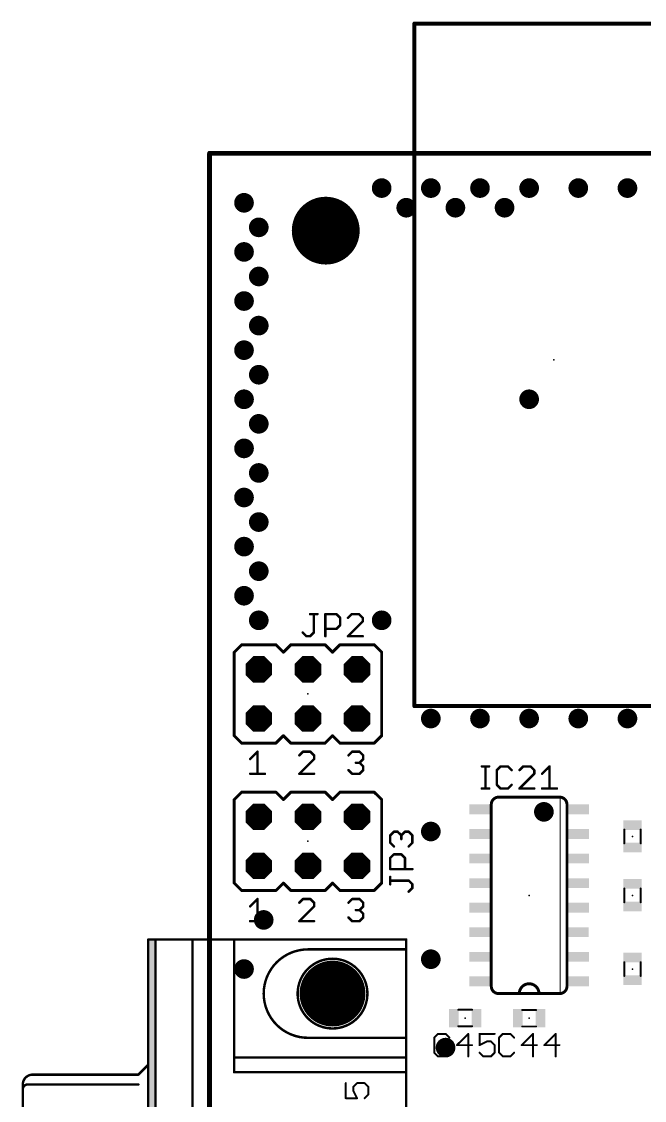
# Model space of a CAD drawing. Extents: x -10 to 136, y 0 to 101.
# Drawn here: x -9.7 to 22.5, y 45 to 100.8 of the extents above; entities that cross this region are included whole.
import ezdxf

# ---------------------------------------------------------------- set-up
doc = ezdxf.new("R2010")
doc.units = 0
for name, color, linetype in [('17', 92, 'CONTINUOUS'), ('18', 92, 'CONTINUOUS'), ('20', 7, 'CONTINUOUS'), ('21', 253, 'CONTINUOUS'), ('23', 7, 'CONTINUOUS'), ('25', 253, 'CONTINUOUS'), ('51', 253, 'CONTINUOUS')]:
    doc.layers.add(name, color=color, linetype=linetype)

# ---------------------------------------------------------------- blocks, each defined once
blk = doc.blocks.new('RECT')
blk.add_solid([(-0.5, -0.5), (0.5, -0.5), (-0.5, 0.5), (0.5, 0.5)])
blk = doc.blocks.new('OCTAGONP')
at = {"const_width": 0.5}
blk.add_lwpolyline([(-0.25, -0.1036), (-0.25, 0.1036), (-0.1036, 0.25), (0.1036, 0.25), (0.25, 0.1036), (0.25, -0.1036), (0.1036, -0.25), (-0.1036, -0.25), (-0.25, -0.1036), (-0.25, 0.1036)], dxfattribs=at)
blk = doc.blocks.new('ROUNDV')
at = {"const_width": 0.5}
blk.add_lwpolyline([(0, -0.25, 1), (0, 0.25, 1), (0, -0.25)], format="xyb", dxfattribs=at)

msp = doc.modelspace()

# ---------------------------------------------------------------- linework, layer by layer
at = {"layer": '20', "const_width": 0.254}
for points in [[(135.862, 94), (0, 94)], [(0, 94), (0, 0)]]:
    msp.add_lwpolyline(points, dxfattribs=at)
at = {"layer": '20', "const_width": 0.127}
for points in [[(0, 94.0635, 1), (0, 93.9365)], [(0.0635, 94, 1), (-0.0635, 94)]]:
    msp.add_lwpolyline(points, format="xyb", dxfattribs=at)
at = {"layer": '20'}
for centre, radius in [((6, 90), 1.651), ((6.35, 50.546), 1.6002)]:
    msp.add_circle(centre, radius, dxfattribs=at)
at = {"layer": '21'}
for points, const_width in [([(24.9784, 100.7104), (10.5816, 100.7104)], 0.2032), ([(10.5816, 100.7104), (10.5816, 65.4136)], 0.2032), ([(1.27, 68.199), (1.651, 68.58)], 0.1524), ([(1.651, 68.58), (3.429, 68.58)], 0.1524), ([(3.429, 68.58), (3.81, 68.199)], 0.1524), ([(3.81, 68.199), (4.191, 68.58)], 0.1524), ([(4.191, 68.58), (5.969, 68.58)], 0.1524), ([(6.35, 68.199), (5.969, 68.58)], 0.1524), ([(6.35, 68.199), (6.731, 68.58)], 0.1524), ([(6.731, 68.58), (8.509, 68.58)], 0.1524), ([(8.89, 68.199), (8.509, 68.58)], 0.1524), ([(1.27, 63.881), (1.27, 68.199)], 0.1524), ([(8.89, 68.199), (8.89, 63.881)], 0.1524), ([(10.5816, 65.4136), (24.9784, 65.4136)], 0.2032), ([(1.27, 63.881), (1.651, 63.5)], 0.1524), ([(3.81, 63.881), (3.429, 63.5)], 0.1524), ([(3.81, 63.881), (4.191, 63.5)], 0.1524), ([(6.35, 63.881), (5.969, 63.5)], 0.1524), ([(6.35, 63.881), (6.731, 63.5)], 0.1524), ([(8.509, 63.5), (8.89, 63.881)], 0.1524), ([(1.651, 63.5), (3.429, 63.5)], 0.1524), ([(2.0955, 62.6751), (2.4768, 63.0564)], 0.127), ([(2.4768, 63.0564), (2.4768, 61.9125)], 0.127), ([(5.969, 63.5), (4.191, 63.5)], 0.1524), ([(4.8261, 63.0564), (4.6355, 62.8658)], 0.127), ([(5.2074, 63.0564), (4.8261, 63.0564)], 0.127), ([(5.3981, 62.8658), (5.2074, 63.0564)], 0.127), ([(8.509, 63.5), (6.731, 63.5)], 0.1524), ([(7.1755, 62.8658), (7.3661, 63.0564)], 0.127), ([(7.3661, 63.0564), (7.7474, 63.0564)], 0.127), ([(7.7474, 63.0564), (7.9381, 62.8658)], 0.127), ([(4.6355, 61.9125), (5.3981, 62.6751)], 0.127), ([(5.3981, 62.6751), (5.3981, 62.8658)], 0.127), ([(7.7474, 62.4844), (7.5568, 62.4844)], 0.127), ([(7.9381, 62.6751), (7.7474, 62.4844)], 0.127), ([(7.7474, 62.4844), (7.9381, 62.2938)], 0.127), ([(7.9381, 62.8658), (7.9381, 62.6751)], 0.127), ([(2.0955, 61.9125), (2.8581, 61.9125)], 0.127), ([(5.3981, 61.9125), (4.6355, 61.9125)], 0.127), ([(7.3661, 61.9125), (7.1755, 62.1031)], 0.127), ([(7.7474, 61.9125), (7.3661, 61.9125)], 0.127), ([(7.9381, 62.1031), (7.7474, 61.9125)], 0.127), ([(7.9381, 62.2938), (7.9381, 62.1031)], 0.127), ([(1.27, 60.579), (1.651, 60.96)], 0.1524), ([(1.651, 60.96), (3.429, 60.96)], 0.1524), ([(3.429, 60.96), (3.81, 60.579)], 0.1524), ([(3.81, 60.579), (4.191, 60.96)], 0.1524), ([(4.191, 60.96), (5.969, 60.96)], 0.1524), ([(6.35, 60.579), (5.969, 60.96)], 0.1524), ([(6.35, 60.579), (6.731, 60.96)], 0.1524), ([(6.731, 60.96), (8.509, 60.96)], 0.1524), ([(8.89, 60.579), (8.509, 60.96)], 0.1524), ([(1.27, 56.261), (1.27, 60.579)], 0.1524), ([(8.89, 60.579), (8.89, 56.261)], 0.1524), ([(14.5542, 60.325), (14.5542, 50.927)], 0.1524), ([(18.0848, 60.706), (14.9352, 60.706)], 0.1524), ([(18.1102, 50.546), (18.1102, 60.706)], 0.0508), ([(18.4658, 50.927), (18.4658, 60.325)], 0.1524), ([(1.27, 56.261), (1.651, 55.88)], 0.1524), ([(1.651, 55.88), (3.429, 55.88)], 0.1524), ([(3.81, 56.261), (3.429, 55.88)], 0.1524), ([(3.81, 56.261), (4.191, 55.88)], 0.1524), ([(5.969, 55.88), (4.191, 55.88)], 0.1524), ([(6.35, 56.261), (5.969, 55.88)], 0.1524), ([(6.35, 56.261), (6.731, 55.88)], 0.1524), ([(8.509, 55.88), (6.731, 55.88)], 0.1524), ([(8.509, 55.88), (8.89, 56.261)], 0.1524), ([(2.0955, 55.0551), (2.4768, 55.4364)], 0.127), ([(2.4768, 55.4364), (2.4768, 54.2925)], 0.127), ([(4.8261, 55.4364), (4.6355, 55.2458)], 0.127), ([(5.2074, 55.4364), (4.8261, 55.4364)], 0.127), ([(5.3981, 55.2458), (5.2074, 55.4364)], 0.127), ([(5.3981, 55.0551), (5.3981, 55.2458)], 0.127), ([(7.1755, 55.2458), (7.3661, 55.4364)], 0.127), ([(7.3661, 55.4364), (7.7474, 55.4364)], 0.127), ([(7.7474, 55.4364), (7.9381, 55.2458)], 0.127), ([(7.9381, 55.2458), (7.9381, 55.0551)], 0.127), ([(4.6355, 54.2925), (5.3981, 55.0551)], 0.127), ([(7.7474, 54.8644), (7.5568, 54.8644)], 0.127), ([(7.9381, 55.0551), (7.7474, 54.8644)], 0.127), ([(7.7474, 54.8644), (7.9381, 54.6738)], 0.127), ([(7.9381, 54.6738), (7.9381, 54.4831)], 0.127), ([(2.0955, 54.2925), (2.8581, 54.2925)], 0.127), ([(5.3981, 54.2925), (4.6355, 54.2925)], 0.127), ([(7.3661, 54.2925), (7.1755, 54.4831)], 0.127), ([(7.7474, 54.2925), (7.3661, 54.2925)], 0.127), ([(7.9381, 54.4831), (7.7474, 54.2925)], 0.127), ([(-3.175, 53.34), (-2.794, 53.34)], 0.127), ([(-3.175, 53.34), (-3.175, 46.863)], 0.127), ([(-2.794, 22.86), (-2.794, 53.34)], 0.127), ([(-2.794, 53.34), (-0.889, 53.34)], 0.127), ([(-0.889, 22.86), (-0.889, 53.34)], 0.127), ([(-0.889, 53.34), (1.27, 53.34)], 0.127), ([(1.27, 53.34), (10.16, 53.34)], 0.127), ([(1.27, 53.34), (1.27, 47.244)], 0.127), ([(10.16, 52.832), (10.16, 53.34)], 0.127), ([(10.16, 52.832), (5.08, 52.832)], 0.127), ([(10.16, 48.26), (10.16, 52.832)], 0.127), ([(14.9352, 50.546), (18.0848, 50.546)], 0.1524), ([(10.16, 48.26), (5.08, 48.26)], 0.127), ([(10.16, 47.244), (10.16, 48.26)], 0.127), ([(-3.175, 46.863), (-3.683, 46.355)], 0.127), ([(-3.175, 46.863), (-3.175, 29.337)], 0.127), ([(1.27, 47.244), (10.16, 47.244)], 0.127), ([(1.27, 47.244), (1.27, 46.482)], 0.127), ([(10.16, 46.482), (10.16, 47.244)], 0.127), ([(-3.683, 46.355), (-9.144, 46.355)], 0.127), ([(1.27, 46.482), (10.16, 46.482)], 0.127), ([(10.16, 29.718), (10.16, 46.482)], 0.127), ([(-9.652, 30.353), (-9.652, 45.847)], 0.127), ([(-9.398, 45.847), (-3.683, 45.847)], 0.127), ([(7.0349, 45.9153), (7.0349, 45.1358)], 0.1016), ([(7.4247, 45.7204), (7.6196, 45.9153)], 0.1016), ([(7.4247, 45.5255), (7.4247, 45.7204)], 0.1016), ([(7.6196, 45.9153), (8.0094, 45.9153)], 0.1016), ([(8.0094, 45.9153), (8.2042, 45.7204)], 0.1016), ([(8.2042, 45.7204), (8.2042, 45.3306)], 0.1016), ([(7.6196, 45.1358), (7.4247, 45.5255)], 0.1016), ([(8.2042, 45.3306), (8.0094, 45.1358)], 0.1016), ([(7.0349, 45.1358), (7.6196, 45.1358)], 0.1016)]:
    msp.add_lwpolyline(points, dxfattribs=dict(at, const_width=const_width))
for points, const_width in [([(10.5816, 100.7612, 1), (10.5816, 100.6596)], 0.1016), ([(10.6324, 100.7104, 1), (10.5308, 100.7104)], 0.1016), ([(1.651, 68.6181, 1), (1.651, 68.5419)], 0.0762), ([(1.6779, 68.5531, 1), (1.6241, 68.6069)], 0.0762), ([(3.4559, 68.6069, 1), (3.4021, 68.5531)], 0.0762), ([(3.429, 68.5419, 1), (3.429, 68.6181)], 0.0762), ([(4.191, 68.6181, 1), (4.191, 68.5419)], 0.0762), ([(4.2179, 68.5531, 1), (4.1641, 68.6069)], 0.0762), ([(5.9959, 68.6069, 1), (5.9421, 68.5531)], 0.0762), ([(5.969, 68.5419, 1), (5.969, 68.6181)], 0.0762), ([(6.731, 68.6181, 1), (6.731, 68.5419)], 0.0762), ([(6.7579, 68.5531, 1), (6.7041, 68.6069)], 0.0762), ([(8.5359, 68.6069, 1), (8.4821, 68.5531)], 0.0762), ([(8.509, 68.5419, 1), (8.509, 68.6181)], 0.0762), ([(1.3081, 68.199, 1), (1.2319, 68.199)], 0.0762), ([(1.2431, 68.2259, 1), (1.2969, 68.1721)], 0.0762), ([(3.7831, 68.2259, 1), (3.8369, 68.1721)], 0.0762), ([(3.7831, 68.1721, 1), (3.8369, 68.2259)], 0.0762), ([(6.3231, 68.2259, 1), (6.3769, 68.1721)], 0.0762), ([(6.3231, 68.1721, 1), (6.3769, 68.2259)], 0.0762), ([(8.9281, 68.199, 1), (8.8519, 68.199)], 0.0762), ([(8.8631, 68.1721, 1), (8.9169, 68.2259)], 0.0762), ([(10.5816, 65.4644, 1), (10.5816, 65.3628)], 0.1016), ([(10.5308, 65.4136, 1), (10.6324, 65.4136)], 0.1016), ([(1.2319, 63.881, 1), (1.3081, 63.881)], 0.0762), ([(1.2969, 63.9079, 1), (1.2431, 63.8541)], 0.0762), ([(3.8369, 63.9079, 1), (3.7831, 63.8541)], 0.0762), ([(3.8369, 63.8541, 1), (3.7831, 63.9079)], 0.0762), ([(6.3769, 63.9079, 1), (6.3231, 63.8541)], 0.0762), ([(6.3769, 63.8541, 1), (6.3231, 63.9079)], 0.0762), ([(8.8519, 63.881, 1), (8.9281, 63.881)], 0.0762), ([(8.9169, 63.8541, 1), (8.8631, 63.9079)], 0.0762), ([(1.651, 63.5381, 1), (1.651, 63.4619)], 0.0762), ([(1.6241, 63.4731, 1), (1.6779, 63.5269)], 0.0762), ([(2.5086, 63.0564, 1), (2.4451, 63.0564)], 0.0635), ([(2.4993, 63.0339, 1), (2.4543, 63.0789)], 0.0635), ([(3.4021, 63.5269, 1), (3.4559, 63.4731)], 0.0762), ([(3.429, 63.4619, 1), (3.429, 63.5381)], 0.0762), ([(4.191, 63.5381, 1), (4.191, 63.4619)], 0.0762), ([(4.1641, 63.4731, 1), (4.2179, 63.5269)], 0.0762), ([(4.8261, 63.0882, 1), (4.8261, 63.0247)], 0.0635), ([(4.8486, 63.0339, 1), (4.8036, 63.0789)], 0.0635), ([(5.2298, 63.0789, 1), (5.185, 63.0339)], 0.0635), ([(5.2074, 63.0247, 1), (5.2074, 63.0882)], 0.0635), ([(5.9421, 63.5269, 1), (5.9959, 63.4731)], 0.0762), ([(5.969, 63.4619, 1), (5.969, 63.5381)], 0.0762), ([(6.731, 63.5381, 1), (6.731, 63.4619)], 0.0762), ([(6.7041, 63.4731, 1), (6.7579, 63.5269)], 0.0762), ([(7.3661, 63.0882, 1), (7.3661, 63.0247)], 0.0635), ([(7.3886, 63.0339, 1), (7.3436, 63.0789)], 0.0635), ([(7.7698, 63.0789, 1), (7.725, 63.0339)], 0.0635), ([(7.7474, 63.0247, 1), (7.7474, 63.0882)], 0.0635), ([(8.4821, 63.5269, 1), (8.5359, 63.4731)], 0.0762), ([(8.509, 63.4619, 1), (8.509, 63.5381)], 0.0762), ([(2.073, 62.6976, 1), (2.118, 62.6526)], 0.0635), ([(4.613, 62.8883, 1), (4.658, 62.8433)], 0.0635), ([(5.4299, 62.8658, 1), (5.3664, 62.8658)], 0.0635), ([(5.3664, 62.6751, 1), (5.4299, 62.6751)], 0.0635), ([(5.4206, 62.6526, 1), (5.3756, 62.6976)], 0.0635), ([(5.3757, 62.8433, 1), (5.4205, 62.8883)], 0.0635), ([(7.153, 62.8883, 1), (7.198, 62.8433)], 0.0635), ([(7.5568, 62.5162, 1), (7.5568, 62.4526)], 0.0635), ([(7.7249, 62.5069, 1), (7.7699, 62.4619)], 0.0635), ([(7.7698, 62.5069, 1), (7.725, 62.4619)], 0.0635), ([(7.7474, 62.4526, 1), (7.7474, 62.5162)], 0.0635), ([(7.9699, 62.8658, 1), (7.9064, 62.8658)], 0.0635), ([(7.9064, 62.6751, 1), (7.9699, 62.6751)], 0.0635), ([(7.9606, 62.6526, 1), (7.9156, 62.6976)], 0.0635), ([(7.9157, 62.8433, 1), (7.9605, 62.8883)], 0.0635), ([(2.0955, 61.9443, 1), (2.0955, 61.8807)], 0.0635), ([(2.4451, 61.9125, 1), (2.5086, 61.9125)], 0.0635), ([(2.8581, 61.8807, 1), (2.8581, 61.9443)], 0.0635), ([(4.613, 61.935, 1), (4.658, 61.89)], 0.0635), ([(4.6355, 61.9443, 1), (4.6355, 61.8807)], 0.0635), ([(5.3981, 61.8807, 1), (5.3981, 61.9443)], 0.0635), ([(7.198, 62.1256, 1), (7.153, 62.0806)], 0.0635), ([(7.3661, 61.9443, 1), (7.3661, 61.8807)], 0.0635), ([(7.3436, 61.89, 1), (7.3886, 61.935)], 0.0635), ([(7.725, 61.935, 1), (7.7698, 61.89)], 0.0635), ([(7.7474, 61.8807, 1), (7.7474, 61.9443)], 0.0635), ([(7.9699, 62.2938, 1), (7.9064, 62.2938)], 0.0635), ([(7.9064, 62.1031, 1), (7.9699, 62.1031)], 0.0635), ([(7.9157, 62.2713, 1), (7.9605, 62.3163)], 0.0635), ([(7.9605, 62.0806, 1), (7.9157, 62.1256)], 0.0635), ([(1.651, 60.9981, 1), (1.651, 60.9219)], 0.0762), ([(1.6779, 60.9331, 1), (1.6241, 60.9869)], 0.0762), ([(3.4559, 60.9869, 1), (3.4021, 60.9331)], 0.0762), ([(3.429, 60.9219, 1), (3.429, 60.9981)], 0.0762), ([(4.191, 60.9981, 1), (4.191, 60.9219)], 0.0762), ([(4.2179, 60.9331, 1), (4.1641, 60.9869)], 0.0762), ([(5.9959, 60.9869, 1), (5.9421, 60.9331)], 0.0762), ([(5.969, 60.9219, 1), (5.969, 60.9981)], 0.0762), ([(6.731, 60.9981, 1), (6.731, 60.9219)], 0.0762), ([(6.7579, 60.9331, 1), (6.7041, 60.9869)], 0.0762), ([(8.5359, 60.9869, 1), (8.4821, 60.9331)], 0.0762), ([(8.509, 60.9219, 1), (8.509, 60.9981)], 0.0762), ([(1.3081, 60.579, 1), (1.2319, 60.579)], 0.0762), ([(1.2431, 60.6059, 1), (1.2969, 60.5521)], 0.0762), ([(3.7831, 60.6059, 1), (3.8369, 60.5521)], 0.0762), ([(3.7831, 60.5521, 1), (3.8369, 60.6059)], 0.0762), ([(6.3231, 60.6059, 1), (6.3769, 60.5521)], 0.0762), ([(6.3231, 60.5521, 1), (6.3769, 60.6059)], 0.0762), ([(8.9281, 60.579, 1), (8.8519, 60.579)], 0.0762), ([(8.8631, 60.5521, 1), (8.9169, 60.6059)], 0.0762), ([(14.9352, 60.706, 0.4142), (14.5542, 60.325)], 0.1524), ([(14.5923, 60.325, 1), (14.5161, 60.325)], 0.0762), ([(14.5161, 60.325, 1), (14.5923, 60.325)], 0.0762), ([(14.9352, 60.7441, 1), (14.9352, 60.6679)], 0.0762), ([(14.9352, 60.6679, 1), (14.9352, 60.7441)], 0.0762), ([(18.4658, 60.325, 0.4142), (18.0848, 60.706)], 0.1524), ([(18.0848, 60.7441, 1), (18.0848, 60.6679)], 0.0762), ([(18.0848, 60.6679, 1), (18.0848, 60.7441)], 0.0762), ([(18.1229, 60.706, 1), (18.0975, 60.706)], 0.0254), ([(18.5039, 60.325, 1), (18.4277, 60.325)], 0.0762), ([(18.4277, 60.325, 1), (18.5039, 60.325)], 0.0762), ([(1.2319, 56.261, 1), (1.3081, 56.261)], 0.0762), ([(1.2969, 56.2879, 1), (1.2431, 56.2341)], 0.0762), ([(1.651, 55.9181, 1), (1.651, 55.8419)], 0.0762), ([(1.6241, 55.8531, 1), (1.6779, 55.9069)], 0.0762), ([(3.4021, 55.9069, 1), (3.4559, 55.8531)], 0.0762), ([(3.429, 55.8419, 1), (3.429, 55.9181)], 0.0762), ([(3.8369, 56.2879, 1), (3.7831, 56.2341)], 0.0762), ([(3.8369, 56.2341, 1), (3.7831, 56.2879)], 0.0762), ([(4.191, 55.9181, 1), (4.191, 55.8419)], 0.0762), ([(4.1641, 55.8531, 1), (4.2179, 55.9069)], 0.0762), ([(5.9421, 55.9069, 1), (5.9959, 55.8531)], 0.0762), ([(5.969, 55.8419, 1), (5.969, 55.9181)], 0.0762), ([(6.3769, 56.2879, 1), (6.3231, 56.2341)], 0.0762), ([(6.3769, 56.2341, 1), (6.3231, 56.2879)], 0.0762), ([(6.731, 55.9181, 1), (6.731, 55.8419)], 0.0762), ([(6.7041, 55.8531, 1), (6.7579, 55.9069)], 0.0762), ([(8.4821, 55.9069, 1), (8.5359, 55.8531)], 0.0762), ([(8.509, 55.8419, 1), (8.509, 55.9181)], 0.0762), ([(8.8519, 56.261, 1), (8.9281, 56.261)], 0.0762), ([(8.9169, 56.2341, 1), (8.8631, 56.2879)], 0.0762), ([(2.5086, 55.4364, 1), (2.4451, 55.4364)], 0.0635), ([(2.4993, 55.4139, 1), (2.4543, 55.4589)], 0.0635), ([(4.613, 55.2683, 1), (4.658, 55.2233)], 0.0635), ([(4.8261, 55.4682, 1), (4.8261, 55.4047)], 0.0635), ([(4.8486, 55.4139, 1), (4.8036, 55.4589)], 0.0635), ([(5.2298, 55.4589, 1), (5.185, 55.4139)], 0.0635), ([(5.2074, 55.4047, 1), (5.2074, 55.4682)], 0.0635), ([(5.4299, 55.2458, 1), (5.3664, 55.2458)], 0.0635), ([(5.3757, 55.2233, 1), (5.4205, 55.2683)], 0.0635), ([(7.153, 55.2683, 1), (7.198, 55.2233)], 0.0635), ([(7.3661, 55.4682, 1), (7.3661, 55.4047)], 0.0635), ([(7.3886, 55.4139, 1), (7.3436, 55.4589)], 0.0635), ([(7.7698, 55.4589, 1), (7.725, 55.4139)], 0.0635), ([(7.7474, 55.4047, 1), (7.7474, 55.4682)], 0.0635), ([(7.9699, 55.2458, 1), (7.9064, 55.2458)], 0.0635), ([(7.9157, 55.2233, 1), (7.9605, 55.2683)], 0.0635), ([(2.073, 55.0776, 1), (2.118, 55.0326)], 0.0635), ([(5.3664, 55.0551, 1), (5.4299, 55.0551)], 0.0635), ([(5.4206, 55.0326, 1), (5.3756, 55.0776)], 0.0635), ([(7.5568, 54.8962, 1), (7.5568, 54.8327)], 0.0635), ([(7.7249, 54.8869, 1), (7.7699, 54.8419)], 0.0635), ([(7.7698, 54.8869, 1), (7.725, 54.8419)], 0.0635), ([(7.7474, 54.8327, 1), (7.7474, 54.8962)], 0.0635), ([(7.9064, 55.0551, 1), (7.9699, 55.0551)], 0.0635), ([(7.9699, 54.6738, 1), (7.9064, 54.6738)], 0.0635), ([(7.9606, 55.0326, 1), (7.9156, 55.0776)], 0.0635), ([(7.9157, 54.6513, 1), (7.9605, 54.6963)], 0.0635), ([(2.0955, 54.3243, 1), (2.0955, 54.2608)], 0.0635), ([(2.4451, 54.2925, 1), (2.5086, 54.2925)], 0.0635), ([(2.8581, 54.2608, 1), (2.8581, 54.3243)], 0.0635), ([(4.613, 54.315, 1), (4.658, 54.27)], 0.0635), ([(4.6355, 54.3243, 1), (4.6355, 54.2608)], 0.0635), ([(5.3981, 54.2608, 1), (5.3981, 54.3243)], 0.0635), ([(7.198, 54.5056, 1), (7.153, 54.4606)], 0.0635), ([(7.3661, 54.3243, 1), (7.3661, 54.2608)], 0.0635), ([(7.3436, 54.27, 1), (7.3886, 54.315)], 0.0635), ([(7.725, 54.315, 1), (7.7698, 54.27)], 0.0635), ([(7.7474, 54.2608, 1), (7.7474, 54.3243)], 0.0635), ([(7.9064, 54.4831, 1), (7.9699, 54.4831)], 0.0635), ([(7.9605, 54.4606, 1), (7.9157, 54.5056)], 0.0635), ([(-3.175, 53.3718, 1), (-3.175, 53.3083)], 0.0635), ([(-3.1433, 53.34, 1), (-3.2068, 53.34)], 0.0635), ([(-2.7622, 53.34, 1), (-2.8258, 53.34)], 0.0635), ([(-2.794, 53.3718, 1), (-2.794, 53.3083)], 0.0635), ([(-2.794, 53.3083, 1), (-2.794, 53.3718)], 0.0635), ([(-0.889, 53.3718, 1), (-0.889, 53.3083)], 0.0635), ([(-0.8573, 53.34, 1), (-0.9207, 53.34)], 0.0635), ([(-0.889, 53.3083, 1), (-0.889, 53.3718)], 0.0635), ([(1.27, 53.3718, 1), (1.27, 53.3083)], 0.0635), ([(1.3017, 53.34, 1), (1.2383, 53.34)], 0.0635), ([(1.27, 53.3083, 1), (1.27, 53.3718)], 0.0635), ([(10.1918, 53.34, 1), (10.1282, 53.34)], 0.0635), ([(10.16, 53.3083, 1), (10.16, 53.3718)], 0.0635), ([(5.08, 52.832, 1), (5.08, 48.26)], 0.127), ([(5.08, 52.8638, 1), (5.08, 52.8002)], 0.0635), ([(5.08, 52.8002, 1), (5.08, 52.8638)], 0.0635), ([(10.1918, 52.832, 1), (10.1282, 52.832)], 0.0635), ([(10.1282, 52.832, 1), (10.1918, 52.832)], 0.0635), ([(10.16, 52.8002, 1), (10.16, 52.8638)], 0.0635), ([(6.35, 48.7426, 1), (6.35, 52.3494, 1), (6.35, 48.7426)], 0.127), ([(14.5542, 50.927, 0.4142), (14.9352, 50.546)], 0.1524), ([(14.5923, 50.927, 1), (14.5161, 50.927)], 0.0762), ([(14.5161, 50.927, 1), (14.5923, 50.927)], 0.0762), ([(17.018, 50.546, 1), (16.002, 50.546)], 0.1524), ([(18.0848, 50.546, 0.4142), (18.4658, 50.927)], 0.1524), ([(18.5039, 50.927, 1), (18.4277, 50.927)], 0.0762), ([(18.4277, 50.927, 1), (18.5039, 50.927)], 0.0762), ([(14.9352, 50.5841, 1), (14.9352, 50.5079)], 0.0762), ([(14.9352, 50.5079, 1), (14.9352, 50.5841)], 0.0762), ([(15.9639, 50.546, 1), (16.0401, 50.546)], 0.0762), ([(16.9799, 50.546, 1), (17.0561, 50.546)], 0.0762), ([(18.0848, 50.5841, 1), (18.0848, 50.5079)], 0.0762), ([(18.0848, 50.5079, 1), (18.0848, 50.5841)], 0.0762), ([(18.0975, 50.546, 1), (18.1229, 50.546)], 0.0254), ([(5.08, 48.2918, 1), (5.08, 48.2283)], 0.0635), ([(5.08, 48.2283, 1), (5.08, 48.2918)], 0.0635), ([(10.1918, 48.26, 1), (10.1282, 48.26)], 0.0635), ([(10.1282, 48.26, 1), (10.1918, 48.26)], 0.0635), ([(10.16, 48.2283, 1), (10.16, 48.2918)], 0.0635), ([(-3.1433, 46.863, 1), (-3.2068, 46.863)], 0.0635), ([(-3.2068, 46.863, 1), (-3.1433, 46.863)], 0.0635), ([(-3.1525, 46.8405, 1), (-3.1975, 46.8855)], 0.0635), ([(1.27, 47.2758, 1), (1.27, 47.2122)], 0.0635), ([(1.3017, 47.244, 1), (1.2383, 47.244)], 0.0635), ([(1.2383, 47.244, 1), (1.3017, 47.244)], 0.0635), ([(10.1918, 47.244, 1), (10.1282, 47.244)], 0.0635), ([(10.1282, 47.244, 1), (10.1918, 47.244)], 0.0635), ([(10.16, 47.2122, 1), (10.16, 47.2758)], 0.0635), ([(-9.144, 46.355, 0.4142), (-9.652, 45.847)], 0.127), ([(-9.144, 46.3868, 1), (-9.144, 46.3233)], 0.0635), ([(-9.144, 46.3233, 1), (-9.144, 46.3868)], 0.0635), ([(-3.7055, 46.3775, 1), (-3.6605, 46.3325)], 0.0635), ([(-3.683, 46.3233, 1), (-3.683, 46.3868)], 0.0635), ([(1.27, 46.5138, 1), (1.27, 46.4502)], 0.0635), ([(1.2383, 46.482, 1), (1.3017, 46.482)], 0.0635), ([(10.1918, 46.482, 1), (10.1282, 46.482)], 0.0635), ([(10.1282, 46.482, 1), (10.1918, 46.482)], 0.0635), ([(10.16, 46.4502, 1), (10.16, 46.5138)], 0.0635), ([(-9.398, 45.847, 0.4142), (-9.652, 45.593)], 0.127), ([(-9.6203, 45.847, 1), (-9.6838, 45.847)], 0.0635), ([(-9.6838, 45.847, 1), (-9.6203, 45.847)], 0.0635), ([(-9.398, 45.8788, 1), (-9.398, 45.8152)], 0.0635), ([(-9.398, 45.8152, 1), (-9.398, 45.8788)], 0.0635), ([(-3.683, 45.8152, 1), (-3.683, 45.8788)], 0.0635), ([(7.0603, 45.9153, 1), (7.0095, 45.9153)], 0.0508), ([(7.4067, 45.7384, 1), (7.4427, 45.7024)], 0.0508), ([(7.4501, 45.7204, 1), (7.3993, 45.7204)], 0.0508), ([(7.6196, 45.9407, 1), (7.6196, 45.8899)], 0.0508), ([(7.6376, 45.8973, 1), (7.6016, 45.9333)], 0.0508), ([(8.0274, 45.9333, 1), (7.9914, 45.8973)], 0.0508), ([(8.0094, 45.8899, 1), (8.0094, 45.9407)], 0.0508), ([(8.2296, 45.7204, 1), (8.1788, 45.7204)], 0.0508), ([(8.1862, 45.7024, 1), (8.2222, 45.7384)], 0.0508), ([(-9.6838, 45.593, 1), (-9.6203, 45.593)], 0.0635), ([(7.4474, 45.5369, 1), (7.402, 45.5141)], 0.0508), ([(7.3993, 45.5255, 1), (7.4501, 45.5255)], 0.0508), ([(8.1788, 45.3306, 1), (8.2296, 45.3306)], 0.0508), ([(8.2222, 45.3126, 1), (8.1862, 45.3486)], 0.0508), ([(7.0349, 45.1612, 1), (7.0349, 45.1104)], 0.0508), ([(7.0095, 45.1358, 1), (7.0603, 45.1358)], 0.0508), ([(7.5969, 45.1244, 1), (7.6423, 45.1472)], 0.0508), ([(7.6196, 45.1104, 1), (7.6196, 45.1612)], 0.0508), ([(7.9914, 45.1538, 1), (8.0274, 45.1178)], 0.0508)]:
    msp.add_lwpolyline(points, format="xyb", dxfattribs=dict(at, const_width=const_width))
at = {"layer": '23'}
for p in [(17.78, 83.312), (5.08, 66.04), (21.844, 58.674), (5.08, 58.42), (16.51, 55.626), (21.844, 55.626), (21.844, 51.816), (13.208, 49.276), (16.51, 49.276)]:
    msp.add_point(p, dxfattribs=at)
at = {"layer": '25'}
for points, const_width in [([(5.1917, 70.1684), (5.573, 70.1684)], 0.127), ([(5.3823, 69.2151), (5.3823, 70.1684)], 0.127), ([(5.9797, 69.0245), (5.9797, 70.1684)], 0.127), ([(5.9797, 70.1684), (6.5516, 70.1684)], 0.127), ([(6.5516, 70.1684), (6.7423, 69.9778)], 0.127), ([(6.7423, 69.9778), (6.7423, 69.5964)], 0.127), ([(7.3396, 70.1684), (7.149, 69.9778)], 0.127), ([(7.149, 69.0245), (7.9116, 69.7871)], 0.127), ([(7.7209, 70.1684), (7.3396, 70.1684)], 0.127), ([(7.9116, 69.9778), (7.7209, 70.1684)], 0.127), ([(7.9116, 69.7871), (7.9116, 69.9778)], 0.127), ([(4.8104, 69.2151), (5.001, 69.0245)], 0.127), ([(5.1917, 69.0245), (5.3823, 69.2151)], 0.127), ([(6.5516, 69.4058), (5.9797, 69.4058)], 0.127), ([(6.7423, 69.5964), (6.5516, 69.4058)], 0.127), ([(5.001, 69.0245), (5.1917, 69.0245)], 0.127), ([(7.9116, 69.0245), (7.149, 69.0245)], 0.127), ([(14.0638, 62.2944), (14.4451, 62.2944)], 0.127), ([(14.2544, 61.1505), (14.2544, 62.2944)], 0.127), ([(15.0339, 62.2944), (14.8433, 62.1038)], 0.127), ([(14.8433, 62.1038), (14.8433, 61.3411)], 0.127), ([(15.4152, 62.2944), (15.0339, 62.2944)], 0.127), ([(15.6059, 62.1038), (15.4152, 62.2944)], 0.127), ([(16.2032, 62.2944), (16.0126, 62.1038)], 0.127), ([(16.0126, 61.1505), (16.7752, 61.9131)], 0.127), ([(16.5845, 62.2944), (16.2032, 62.2944)], 0.127), ([(16.7752, 62.1038), (16.5845, 62.2944)], 0.127), ([(16.7752, 61.9131), (16.7752, 62.1038)], 0.127), ([(17.1819, 61.9131), (17.5632, 62.2944)], 0.127), ([(17.5632, 62.2944), (17.5632, 61.1505)], 0.127), ([(14.8433, 61.3411), (15.0339, 61.1505)], 0.127), ([(15.4152, 61.1505), (15.6059, 61.3411)], 0.127), ([(14.0638, 61.1505), (14.4451, 61.1505)], 0.127), ([(15.0339, 61.1505), (15.4152, 61.1505)], 0.127), ([(16.7752, 61.1505), (16.0126, 61.1505)], 0.127), ([(17.1819, 61.1505), (17.9445, 61.1505)], 0.127), ([(9.3336, 58.727), (9.5242, 58.9177)], 0.127), ([(9.3336, 58.3457), (9.3336, 58.727)], 0.127), ([(9.5242, 58.9177), (9.7149, 58.9177)], 0.127), ([(9.7149, 58.9177), (9.9056, 58.727)], 0.127), ([(9.9056, 58.727), (10.0962, 58.9177)], 0.127), ([(9.9056, 58.727), (9.9056, 58.5364)], 0.127), ([(10.0962, 58.9177), (10.2869, 58.9177)], 0.127), ([(10.2869, 58.9177), (10.4775, 58.727)], 0.127), ([(10.4775, 58.727), (10.4775, 58.3457)], 0.127), ([(9.5242, 58.1551), (9.3336, 58.3457)], 0.127), ([(10.4775, 58.3457), (10.2869, 58.1551)], 0.127), ([(9.3336, 57.5577), (9.5242, 57.7484)], 0.127), ([(9.3336, 56.9858), (9.3336, 57.5577)], 0.127), ([(9.5242, 57.7484), (9.9056, 57.7484)], 0.127), ([(9.9056, 57.7484), (10.0962, 57.5577)], 0.127), ([(10.0962, 57.5577), (10.0962, 56.9858)], 0.127), ([(10.4775, 56.9858), (9.3336, 56.9858)], 0.127), ([(9.3336, 56.1978), (9.3336, 56.5791)], 0.127), ([(10.2869, 56.3884), (9.3336, 56.3884)], 0.127), ([(10.4775, 56.1978), (10.2869, 56.3884)], 0.127), ([(10.2869, 55.8165), (10.4775, 56.0071)], 0.127), ([(10.4775, 56.0071), (10.4775, 56.1978)], 0.127), ([(11.8026, 48.4641), (11.6078, 48.2692)], 0.1016), ([(11.6078, 48.2692), (11.6078, 47.4896)], 0.1016), ([(12.1924, 48.4641), (11.8026, 48.4641)], 0.1016), ([(12.3873, 48.2692), (12.1924, 48.4641)], 0.1016), ([(13.3617, 48.4641), (12.7771, 47.8794)], 0.1016), ([(13.3617, 47.2948), (13.3617, 48.4641)], 0.1016), ([(14.7259, 48.4641), (13.9464, 48.4641)], 0.1016), ([(13.9464, 48.4641), (13.9464, 47.8794)], 0.1016), ([(13.9464, 47.8794), (14.3361, 48.0743)], 0.1016), ([(14.3361, 48.0743), (14.531, 48.0743)], 0.1016), ([(14.531, 48.0743), (14.7259, 47.8794)], 0.1016), ([(15.1525, 48.4641), (14.9577, 48.2692)], 0.1016), ([(14.9577, 48.2692), (14.9577, 47.4896)], 0.1016), ([(15.5423, 48.4641), (15.1525, 48.4641)], 0.1016), ([(15.7372, 48.2692), (15.5423, 48.4641)], 0.1016), ([(16.7116, 48.4641), (16.127, 47.8794)], 0.1016), ([(16.7116, 47.2948), (16.7116, 48.4641)], 0.1016), ([(17.8809, 48.4641), (17.2963, 47.8794)], 0.1016), ([(17.8809, 47.2948), (17.8809, 48.4641)], 0.1016), ([(11.6078, 47.4896), (11.8026, 47.2948)], 0.1016), ([(12.1924, 47.2948), (12.3873, 47.4896)], 0.1016), ([(12.7771, 47.8794), (13.5566, 47.8794)], 0.1016), ([(14.1412, 47.2948), (13.9464, 47.4896)], 0.1016), ([(14.7259, 47.4896), (14.531, 47.2948)], 0.1016), ([(14.7259, 47.8794), (14.7259, 47.4896)], 0.1016), ([(14.9577, 47.4896), (15.1525, 47.2948)], 0.1016), ([(15.5423, 47.2948), (15.7372, 47.4896)], 0.1016), ([(16.127, 47.8794), (16.9065, 47.8794)], 0.1016), ([(17.2963, 47.8794), (18.0758, 47.8794)], 0.1016), ([(11.8026, 47.2948), (12.1924, 47.2948)], 0.1016), ([(14.531, 47.2948), (14.1412, 47.2948)], 0.1016), ([(15.1525, 47.2948), (15.5423, 47.2948)], 0.1016)]:
    msp.add_lwpolyline(points, dxfattribs=dict(at, const_width=const_width))
for points, const_width in [([(5.1917, 70.2002, 1), (5.1917, 70.1367)], 0.0635), ([(5.414, 70.1684, 1), (5.3506, 70.1684)], 0.0635), ([(5.573, 70.1367, 1), (5.573, 70.2002)], 0.0635), ([(5.9797, 70.2002, 1), (5.9797, 70.1367)], 0.0635), ([(6.0114, 70.1684, 1), (5.948, 70.1684)], 0.0635), ([(6.574, 70.1909, 1), (6.5292, 70.1459)], 0.0635), ([(6.5516, 70.1367, 1), (6.5516, 70.2002)], 0.0635), ([(6.774, 69.9778, 1), (6.7106, 69.9778)], 0.0635), ([(6.7199, 69.9553, 1), (6.7647, 70.0003)], 0.0635), ([(7.1265, 70.0003, 1), (7.1715, 69.9553)], 0.0635), ([(7.3396, 70.2002, 1), (7.3396, 70.1367)], 0.0635), ([(7.3621, 70.1459, 1), (7.3171, 70.1909)], 0.0635), ([(7.7433, 70.1909, 1), (7.6985, 70.1459)], 0.0635), ([(7.7209, 70.1367, 1), (7.7209, 70.2002)], 0.0635), ([(7.9433, 69.9778, 1), (7.8799, 69.9778)], 0.0635), ([(7.8799, 69.7871, 1), (7.9433, 69.7871)], 0.0635), ([(7.9341, 69.7646, 1), (7.8891, 69.8096)], 0.0635), ([(7.8892, 69.9553, 1), (7.934, 70.0003)], 0.0635), ([(4.8329, 69.2376, 1), (4.7879, 69.1926)], 0.0635), ([(5.3506, 69.2151, 1), (5.414, 69.2151)], 0.0635), ([(5.4048, 69.1926, 1), (5.3598, 69.2376)], 0.0635), ([(5.9797, 69.4376, 1), (5.9797, 69.374)], 0.0635), ([(6.5292, 69.4283, 1), (6.574, 69.3833)], 0.0635), ([(6.5516, 69.374, 1), (6.5516, 69.4376)], 0.0635), ([(6.7106, 69.5964, 1), (6.774, 69.5964)], 0.0635), ([(6.7647, 69.5739, 1), (6.7199, 69.6189)], 0.0635), ([(5.001, 69.0563, 1), (5.001, 68.9928)], 0.0635), ([(4.9785, 69.002, 1), (5.0235, 69.047)], 0.0635), ([(5.1692, 69.047, 1), (5.2142, 69.002)], 0.0635), ([(5.1917, 68.9928, 1), (5.1917, 69.0563)], 0.0635), ([(5.948, 69.0245, 1), (6.0114, 69.0245)], 0.0635), ([(7.1265, 69.047, 1), (7.1715, 69.002)], 0.0635), ([(7.149, 69.0563, 1), (7.149, 68.9928)], 0.0635), ([(7.9116, 68.9928, 1), (7.9116, 69.0563)], 0.0635), ([(14.0638, 62.3262, 1), (14.0638, 62.2627)], 0.0635), ([(14.2862, 62.2944, 1), (14.2226, 62.2944)], 0.0635), ([(14.4451, 62.2627, 1), (14.4451, 62.3262)], 0.0635), ([(14.8208, 62.1263, 1), (14.8658, 62.0813)], 0.0635), ([(14.8751, 62.1038, 1), (14.8116, 62.1038)], 0.0635), ([(15.0339, 62.3262, 1), (15.0339, 62.2627)], 0.0635), ([(15.0564, 62.2719, 1), (15.0114, 62.3169)], 0.0635), ([(15.4376, 62.3169, 1), (15.3928, 62.2719)], 0.0635), ([(15.4152, 62.2627, 1), (15.4152, 62.3262)], 0.0635), ([(15.5835, 62.0813, 1), (15.6283, 62.1263)], 0.0635), ([(15.9901, 62.1263, 1), (16.0351, 62.0813)], 0.0635), ([(16.2032, 62.3262, 1), (16.2032, 62.2627)], 0.0635), ([(16.2257, 62.2719, 1), (16.1807, 62.3169)], 0.0635), ([(16.6069, 62.3169, 1), (16.5621, 62.2719)], 0.0635), ([(16.5845, 62.2627, 1), (16.5845, 62.3262)], 0.0635), ([(16.807, 62.1038, 1), (16.7435, 62.1038)], 0.0635), ([(16.7435, 61.9131, 1), (16.807, 61.9131)], 0.0635), ([(16.7977, 61.8906, 1), (16.7527, 61.9356)], 0.0635), ([(16.7528, 62.0813, 1), (16.7976, 62.1263)], 0.0635), ([(17.1594, 61.9356, 1), (17.2044, 61.8906)], 0.0635), ([(17.595, 62.2944, 1), (17.5315, 62.2944)], 0.0635), ([(17.5857, 62.2719, 1), (17.5407, 62.3169)], 0.0635), ([(14.8658, 61.3636, 1), (14.8208, 61.3186)], 0.0635), ([(14.8116, 61.3411, 1), (14.8751, 61.3411)], 0.0635), ([(15.6283, 61.3186, 1), (15.5835, 61.3636)], 0.0635), ([(14.0638, 61.1823, 1), (14.0638, 61.1187)], 0.0635), ([(14.2226, 61.1505, 1), (14.2862, 61.1505)], 0.0635), ([(14.4451, 61.1187, 1), (14.4451, 61.1823)], 0.0635), ([(15.0339, 61.1823, 1), (15.0339, 61.1187)], 0.0635), ([(15.0114, 61.128, 1), (15.0564, 61.173)], 0.0635), ([(15.3928, 61.173, 1), (15.4376, 61.128)], 0.0635), ([(15.4152, 61.1187, 1), (15.4152, 61.1823)], 0.0635), ([(16.0126, 61.1823, 1), (16.0126, 61.1187)], 0.0635), ([(15.9901, 61.173, 1), (16.0351, 61.128)], 0.0635), ([(16.7752, 61.1187, 1), (16.7752, 61.1823)], 0.0635), ([(17.1819, 61.1823, 1), (17.1819, 61.1187)], 0.0635), ([(17.5315, 61.1505, 1), (17.595, 61.1505)], 0.0635), ([(17.9445, 61.1187, 1), (17.9445, 61.1823)], 0.0635), ([(9.3654, 58.727, 1), (9.3018, 58.727)], 0.0635), ([(9.3111, 58.7494, 1), (9.3561, 58.7046)], 0.0635), ([(9.5242, 58.9495, 1), (9.5242, 58.886)], 0.0635), ([(9.5467, 58.8953, 1), (9.5017, 58.9401)], 0.0635), ([(9.7374, 58.9402, 1), (9.6924, 58.8952)], 0.0635), ([(9.7149, 58.886, 1), (9.7149, 58.9495)], 0.0635), ([(9.9374, 58.727, 1), (9.8738, 58.727)], 0.0635), ([(9.8831, 58.7494, 1), (9.9281, 58.7046)], 0.0635), ([(9.8831, 58.7045, 1), (9.9281, 58.7495)], 0.0635), ([(10.0962, 58.9495, 1), (10.0962, 58.886)], 0.0635), ([(10.1187, 58.8953, 1), (10.0737, 58.9401)], 0.0635), ([(10.3094, 58.9401, 1), (10.2644, 58.8953)], 0.0635), ([(10.2869, 58.886, 1), (10.2869, 58.9495)], 0.0635), ([(10.5093, 58.727, 1), (10.4458, 58.727)], 0.0635), ([(10.455, 58.7046, 1), (10.5, 58.7494)], 0.0635), ([(9.3561, 58.3682, 1), (9.3111, 58.3232)], 0.0635), ([(9.3018, 58.3457, 1), (9.3654, 58.3457)], 0.0635), ([(9.5017, 58.1326, 1), (9.5467, 58.1776)], 0.0635), ([(9.8738, 58.5364, 1), (9.9374, 58.5364)], 0.0635), ([(10.2644, 58.1776, 1), (10.3094, 58.1326)], 0.0635), ([(10.4458, 58.3457, 1), (10.5093, 58.3457)], 0.0635), ([(10.5, 58.3232, 1), (10.455, 58.3682)], 0.0635), ([(9.3654, 57.5577, 1), (9.3018, 57.5577)], 0.0635), ([(9.3111, 57.5801, 1), (9.3561, 57.5353)], 0.0635), ([(9.5242, 57.7802, 1), (9.5242, 57.7167)], 0.0635), ([(9.5467, 57.726, 1), (9.5017, 57.7708)], 0.0635), ([(9.9281, 57.7708, 1), (9.8831, 57.726)], 0.0635), ([(9.9056, 57.7167, 1), (9.9056, 57.7802)], 0.0635), ([(10.128, 57.5577, 1), (10.0644, 57.5577)], 0.0635), ([(10.0737, 57.5353, 1), (10.1187, 57.5801)], 0.0635), ([(9.3018, 56.9858, 1), (9.3654, 56.9858)], 0.0635), ([(9.3336, 57.0176, 1), (9.3336, 56.9541)], 0.0635), ([(10.0644, 56.9858, 1), (10.128, 56.9858)], 0.0635), ([(10.4775, 56.9541, 1), (10.4775, 57.0176)], 0.0635), ([(9.3654, 56.5791, 1), (9.3018, 56.5791)], 0.0635), ([(9.3336, 56.4202, 1), (9.3336, 56.3567)], 0.0635), ([(10.3094, 56.4109, 1), (10.2644, 56.3659)], 0.0635), ([(10.2869, 56.3567, 1), (10.2869, 56.4202)], 0.0635), ([(9.3018, 56.1978, 1), (9.3654, 56.1978)], 0.0635), ([(10.2644, 55.839, 1), (10.3094, 55.794)], 0.0635), ([(10.5093, 56.1978, 1), (10.4458, 56.1978)], 0.0635), ([(10.4458, 56.0071, 1), (10.5093, 56.0071)], 0.0635), ([(10.455, 56.1753, 1), (10.5, 56.2203)], 0.0635), ([(10.5, 55.9846, 1), (10.455, 56.0296)], 0.0635), ([(11.5898, 48.2872, 1), (11.6258, 48.2512)], 0.0508), ([(11.6332, 48.2692, 1), (11.5824, 48.2692)], 0.0508), ([(11.8026, 48.4895, 1), (11.8026, 48.4387)], 0.0508), ([(11.8206, 48.4461, 1), (11.7846, 48.4821)], 0.0508), ([(12.2104, 48.4821, 1), (12.1744, 48.4461)], 0.0508), ([(12.1924, 48.4387, 1), (12.1924, 48.4895)], 0.0508), ([(12.3693, 48.2512, 1), (12.4053, 48.2872)], 0.0508), ([(13.3871, 48.4641, 1), (13.3363, 48.4641)], 0.0508), ([(13.3797, 48.4461, 1), (13.3437, 48.4821)], 0.0508), ([(13.9464, 48.4895, 1), (13.9464, 48.4387)], 0.0508), ([(13.9718, 48.4641, 1), (13.921, 48.4641)], 0.0508), ([(14.3361, 48.0997, 1), (14.3361, 48.0489)], 0.0508), ([(14.3475, 48.0516, 1), (14.3247, 48.097)], 0.0508), ([(14.549, 48.0923, 1), (14.513, 48.0563)], 0.0508), ([(14.531, 48.0489, 1), (14.531, 48.0997)], 0.0508), ([(14.7259, 48.4387, 1), (14.7259, 48.4895)], 0.0508), ([(14.9397, 48.2872, 1), (14.9757, 48.2512)], 0.0508), ([(14.9831, 48.2692, 1), (14.9323, 48.2692)], 0.0508), ([(15.1525, 48.4895, 1), (15.1525, 48.4387)], 0.0508), ([(15.1705, 48.4461, 1), (15.1345, 48.4821)], 0.0508), ([(15.5603, 48.4821, 1), (15.5243, 48.4461)], 0.0508), ([(15.5423, 48.4387, 1), (15.5423, 48.4895)], 0.0508), ([(15.7192, 48.2512, 1), (15.7552, 48.2872)], 0.0508), ([(16.737, 48.4641, 1), (16.6862, 48.4641)], 0.0508), ([(16.7296, 48.4461, 1), (16.6936, 48.4821)], 0.0508), ([(17.9063, 48.4641, 1), (17.8555, 48.4641)], 0.0508), ([(17.8989, 48.4461, 1), (17.8629, 48.4821)], 0.0508), ([(11.6258, 47.5076, 1), (11.5898, 47.4716)], 0.0508), ([(11.5824, 47.4896, 1), (11.6332, 47.4896)], 0.0508), ([(12.4053, 47.4716, 1), (12.3693, 47.5076)], 0.0508), ([(12.7591, 47.8974, 1), (12.7951, 47.8614)], 0.0508), ([(12.7771, 47.9048, 1), (12.7771, 47.854)], 0.0508), ([(13.5566, 47.854, 1), (13.5566, 47.9048)], 0.0508), ([(13.9644, 47.5076, 1), (13.9284, 47.4716)], 0.0508), ([(13.935, 47.9021, 1), (13.9578, 47.8567)], 0.0508), ([(13.921, 47.8794, 1), (13.9718, 47.8794)], 0.0508), ([(14.7513, 47.8794, 1), (14.7005, 47.8794)], 0.0508), ([(14.7005, 47.4896, 1), (14.7513, 47.4896)], 0.0508), ([(14.7079, 47.8614, 1), (14.7439, 47.8974)], 0.0508), ([(14.7439, 47.4716, 1), (14.7079, 47.5076)], 0.0508), ([(14.9757, 47.5076, 1), (14.9397, 47.4716)], 0.0508), ([(14.9323, 47.4896, 1), (14.9831, 47.4896)], 0.0508), ([(15.7552, 47.4716, 1), (15.7192, 47.5076)], 0.0508), ([(16.109, 47.8974, 1), (16.145, 47.8614)], 0.0508), ([(16.127, 47.9048, 1), (16.127, 47.854)], 0.0508), ([(16.9065, 47.854, 1), (16.9065, 47.9048)], 0.0508), ([(17.2783, 47.8974, 1), (17.3143, 47.8614)], 0.0508), ([(17.2963, 47.9048, 1), (17.2963, 47.854)], 0.0508), ([(18.0758, 47.854, 1), (18.0758, 47.9048)], 0.0508), ([(11.8026, 47.3202, 1), (11.8026, 47.2694)], 0.0508), ([(11.7846, 47.2768, 1), (11.8206, 47.3128)], 0.0508), ([(12.1744, 47.3128, 1), (12.2104, 47.2768)], 0.0508), ([(12.1924, 47.2694, 1), (12.1924, 47.3202)], 0.0508), ([(13.3363, 47.2948, 1), (13.3871, 47.2948)], 0.0508), ([(14.1412, 47.3202, 1), (14.1412, 47.2694)], 0.0508), ([(14.1232, 47.2768, 1), (14.1592, 47.3128)], 0.0508), ([(14.513, 47.3128, 1), (14.549, 47.2768)], 0.0508), ([(14.531, 47.2694, 1), (14.531, 47.3202)], 0.0508), ([(15.1525, 47.3202, 1), (15.1525, 47.2694)], 0.0508), ([(15.1345, 47.2768, 1), (15.1705, 47.3128)], 0.0508), ([(15.5243, 47.3128, 1), (15.5603, 47.2768)], 0.0508), ([(15.5423, 47.2694, 1), (15.5423, 47.3202)], 0.0508), ([(16.6862, 47.2948, 1), (16.737, 47.2948)], 0.0508), ([(17.8555, 47.2948, 1), (17.9063, 47.2948)], 0.0508)]:
    msp.add_lwpolyline(points, format="xyb", dxfattribs=dict(at, const_width=const_width))
at = {"layer": '29'}
for points, const_width in [([(6, 89.1237, 1), (6, 90.8763, 1), (6, 89.1237)], 1.7526), ([(6.35, 49.6951, 1), (6.35, 51.3969, 1), (6.35, 49.6951)], 1.7018)]:
    msp.add_lwpolyline(points, format="xyb", dxfattribs=dict(at, const_width=const_width))
at = {"layer": '30'}
for points, const_width in [([(6, 89.1237, 1), (6, 90.8763, 1), (6, 89.1237)], 1.7526), ([(6.35, 49.6951, 1), (6.35, 51.3969, 1), (6.35, 49.6951)], 1.7018)]:
    msp.add_lwpolyline(points, format="xyb", dxfattribs=dict(at, const_width=const_width))
at = {"layer": '51', "const_width": 0.1016}
for points in [[(21.425, 59.03), (21.425, 58.318)], [(22.276, 59.03), (22.276, 58.318)], [(21.425, 55.982), (21.425, 55.27)], [(22.276, 55.982), (22.276, 55.27)], [(21.425, 52.172), (21.425, 51.46)], [(22.276, 52.172), (22.276, 51.46)], [(12.852, 49.708), (13.564, 49.708)], [(16.866, 49.695), (16.154, 49.695)], [(12.852, 48.857), (13.564, 48.857)], [(16.866, 48.844), (16.154, 48.844)]]:
    msp.add_lwpolyline(points, dxfattribs=at)
at = {"layer": '51', "const_width": 0.0508}
for points in [[(21.4504, 59.03, 1), (21.3996, 59.03)], [(22.3014, 59.03, 1), (22.2506, 59.03)], [(21.3996, 58.318, 1), (21.4504, 58.318)], [(22.2506, 58.318, 1), (22.3014, 58.318)], [(21.4504, 55.982, 1), (21.3996, 55.982)], [(22.3014, 55.982, 1), (22.2506, 55.982)], [(21.3996, 55.27, 1), (21.4504, 55.27)], [(22.2506, 55.27, 1), (22.3014, 55.27)], [(21.4504, 52.172, 1), (21.3996, 52.172)], [(22.3014, 52.172, 1), (22.2506, 52.172)], [(21.3996, 51.46, 1), (21.4504, 51.46)], [(22.2506, 51.46, 1), (22.3014, 51.46)], [(12.852, 49.7334, 1), (12.852, 49.6826)], [(13.564, 49.6826, 1), (13.564, 49.7334)], [(16.154, 49.7204, 1), (16.154, 49.6696)], [(16.866, 49.6696, 1), (16.866, 49.7204)], [(12.852, 48.8824, 1), (12.852, 48.8316)], [(13.564, 48.8316, 1), (13.564, 48.8824)], [(16.154, 48.8694, 1), (16.154, 48.8186)], [(16.866, 48.8186, 1), (16.866, 48.8694)]]:
    msp.add_lwpolyline(points, format="xyb", dxfattribs=at)

# ---------------------------------------------------------------- block references
at = {"layer": '17', "xscale": 1.3716, "yscale": 1.3716}
for p in [(2.54, 67.31), (2.54, 67.31), (5.08, 67.31), (5.08, 67.31), (7.62, 67.31), (7.62, 67.31), (2.54, 64.77), (2.54, 64.77), (5.08, 64.77), (5.08, 64.77), (7.62, 64.77), (7.62, 64.77), (2.54, 59.69), (2.54, 59.69), (5.08, 59.69), (5.08, 59.69), (7.62, 59.69), (7.62, 59.69), (2.54, 57.15), (2.54, 57.15), (5.08, 57.15), (5.08, 57.15), (7.62, 57.15), (7.62, 57.15)]:
    msp.add_blockref('OCTAGONP', p, dxfattribs=at)
at = {"layer": '18', "xscale": 1.016, "yscale": 1.016}
for p in [(8.89, 92.202), (11.43, 92.202), (13.97, 92.202), (16.51, 92.202), (19.05, 92.202), (21.59, 92.202), (1.778, 91.44), (10.16, 91.186), (12.7, 91.186), (15.24, 91.186), (2.54, 90.17), (1.778, 88.9), (2.54, 87.63), (1.778, 86.36), (2.54, 85.09), (1.778, 83.82), (2.54, 82.55), (1.778, 81.28), (16.51, 81.28), (2.54, 80.01), (1.778, 78.74), (2.54, 77.47), (1.778, 76.2), (2.54, 74.93), (1.778, 73.66), (2.54, 72.39), (1.778, 71.12), (2.54, 69.85), (8.89, 69.85), (11.43, 64.77), (13.97, 64.77), (16.51, 64.77), (19.05, 64.77), (21.59, 64.77), (17.272, 59.944), (11.43, 58.928), (2.794, 54.356), (11.43, 52.324), (1.778, 51.816), (12.192, 47.752)]:
    msp.add_blockref('ROUNDV', p, dxfattribs=at)
at = {"layer": '21', "xscale": 30.48, "yscale": 0.381, "rotation": 90}
msp.add_blockref('RECT', (-2.9845, 38.1), dxfattribs=at)
at = {"layer": '51'}
for p, xscale, yscale in [((2.54, 67.31), 0.6096, 0.6096), ((5.08, 67.31), 0.6096, 0.6096), ((7.62, 67.31), 0.6096, 0.6096), ((2.54, 64.77), 0.6096, 0.6096), ((5.08, 64.77), 0.6096, 0.6096), ((7.62, 64.77), 0.6096, 0.6096), ((2.54, 59.69), 0.6096, 0.6096), ((5.08, 59.69), 0.6096, 0.6096), ((7.62, 59.69), 0.6096, 0.6096), ((2.54, 57.15), 0.6096, 0.6096), ((5.08, 57.15), 0.6096, 0.6096), ((7.62, 57.15), 0.6096, 0.6096), ((12.6198, 49.2811), 0.5001, 0.95), ((13.7882, 49.2811), 0.5001, 0.95)]:
    msp.add_blockref('RECT', p, dxfattribs=dict(at, xscale=xscale, yscale=yscale))
for p, xscale, yscale, rotation in [((13.9827, 60.071), 0.508, 1.143, 90), ((19.0373, 60.071), 0.508, 1.143, 90), ((21.849, 59.2621), 0.5001, 0.95, 270), ((13.9827, 58.801), 0.508, 1.143, 90), ((19.0373, 58.801), 0.508, 1.143, 90), ((21.8491, 58.0938), 0.5001, 0.95, 270), ((13.9827, 57.531), 0.508, 1.143, 90), ((19.0373, 57.531), 0.508, 1.143, 90), ((13.9827, 56.261), 0.508, 1.143, 90), ((19.0373, 56.261), 0.508, 1.143, 90), ((21.849, 56.2141), 0.5001, 0.95, 270), ((13.9827, 54.991), 0.508, 1.143, 90), ((19.0373, 54.991), 0.508, 1.143, 90), ((21.8491, 55.0458), 0.5001, 0.95, 270), ((13.9827, 53.721), 0.508, 1.143, 90), ((19.0119, 53.721), 0.508, 1.143, 90), ((13.9827, 52.451), 0.508, 1.143, 90), ((19.0373, 52.451), 0.508, 1.143, 90), ((21.849, 52.4041), 0.5001, 0.95, 270), ((13.9827, 51.181), 0.508, 1.143, 90), ((19.0373, 51.181), 0.508, 1.143, 90), ((21.8491, 51.2358), 0.5001, 0.95, 270), ((15.9298, 49.2709), 0.5001, 0.95, 180), ((17.098, 49.2709), 0.5001, 0.95, 180)]:
    msp.add_blockref('RECT', p, dxfattribs=dict(at, xscale=xscale, yscale=yscale, rotation=rotation))

doc.saveas('drawing.dxf')
